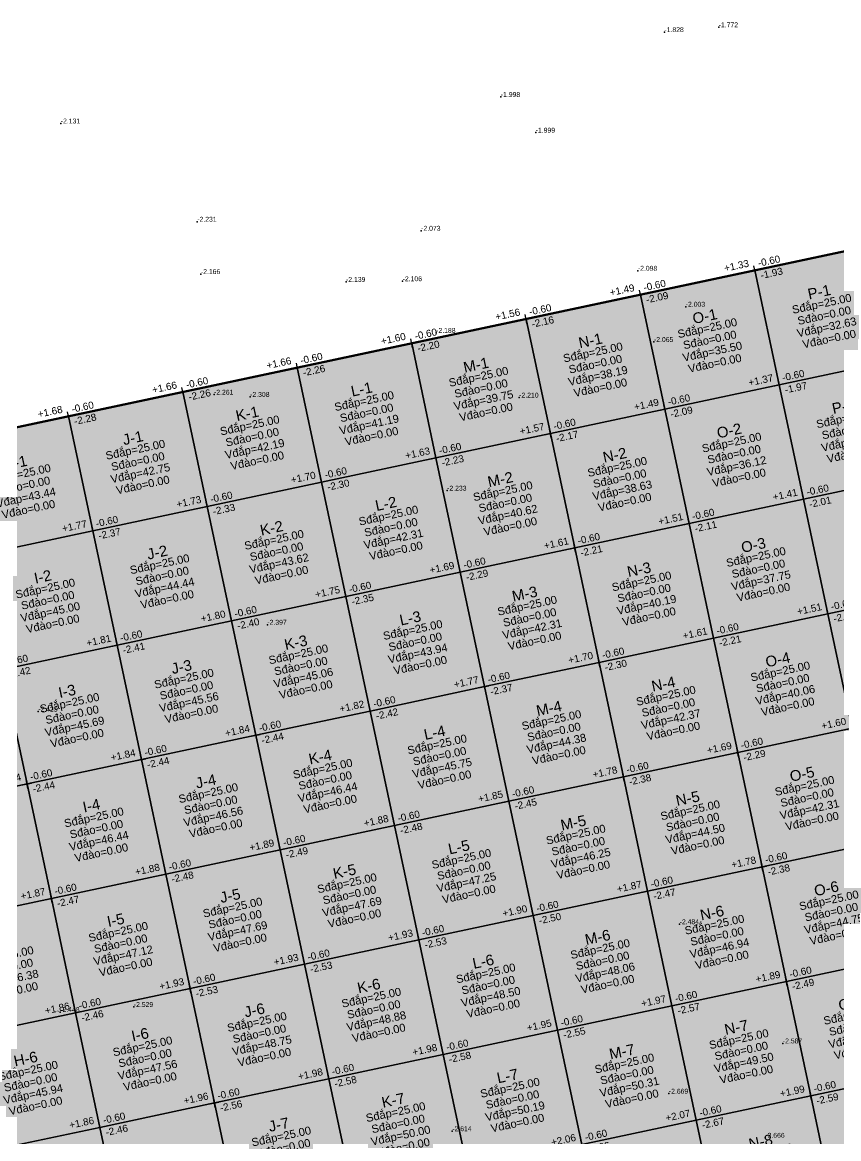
# Model space of a CAD drawing. Header units: metres. Extents: x 466 to 874, y 288 to 471.
# Drawn here: x 519.17 to 554.07, y 386.08 to 433.79 of the extents above; entities that cross this region are included whole.
import ezdxf
from ezdxf.enums import TextEntityAlignment as Align

# ---------------------------------------------------------------- set-up
doc = ezdxf.new("R2010")
doc.units = ezdxf.units.M
for name, color, linetype in [('SN-Dap', 3, 'Continuous'), ('SN-DiemDo', 9, 'Continuous'), ('SN-Luoi', 8, 'Continuous'), ('SN-Nut', 7, 'Continuous'), ('SN-O', 7, 'Continuous'), ('SN-RanhGioi', 1, 'Continuous')]:
    doc.layers.add(name, color=color, linetype=linetype)
doc.styles.add('SN', font='arial.ttf')

# ---------------------------------------------------------------- blocks, each defined once
blk = doc.blocks.new('SN_O')
at = {"color": 2, "style": 'SN'}
blk.add_attdef('TEN', text='', height=0.456, dxfattribs=at).set_placement((0, 1.026), align=Align.MIDDLE_CENTER)
at = {"color": 7, "style": 'SN'}
for tag, p in [('SDAP', (0, 0.513)), ('SDAO', (0, 0)), ('VDAP', (0, -0.513)), ('VDAO', (0, -1.026))]:
    blk.add_attdef(tag, text='', height=0.342, dxfattribs=at).set_placement(p, align=Align.MIDDLE_CENTER)
blk = doc.blocks.new('SN_NUT')
for p, q in [((-0.19, 0), (0.19, 0)), ((0, -0.19), (0, 0.19))]:
    blk.add_line(p, q)
at = {"color": 5, "style": 'SN'}
blk.add_attdef('CC', text='', height=0.304, dxfattribs=at).set_placement((-0.19, 0.114), align=Align.BOTTOM_RIGHT)
at = {"color": 1, "style": 'SN'}
blk.add_attdef('CDTK', (0.19, 0.114), '', height=0.304, dxfattribs=at)
at = {"color": 3, "style": 'SN'}
blk.add_attdef('CDTN', (0.19, -0.418), '', height=0.304, dxfattribs=at)

msp = doc.modelspace()

# ---------------------------------------------------------------- hatches: boundary and pattern name
at = {"layer": 'SN-Dap', "transparency": 33554534}
for points in [[(556.421, 419.338), (551.53, 418.299), (550.491, 423.19), (555.382, 424.229)], [(551.53, 418.299), (546.64, 417.259), (545.6, 422.15), (550.491, 423.19)], [(546.64, 417.259), (541.749, 416.22), (540.709, 421.11), (545.6, 422.15)], [(541.749, 416.22), (536.858, 415.18), (535.819, 420.071), (540.709, 421.11)], [(536.858, 415.18), (531.967, 414.141), (530.928, 419.031), (535.819, 420.071)], [(551.53, 418.299), (556.421, 419.338), (557.461, 414.448), (552.57, 413.408)], [(531.967, 414.141), (527.077, 413.101), (526.037, 417.992), (530.928, 419.031)], [(527.077, 413.101), (522.186, 412.062), (521.146, 416.952), (526.037, 417.992)], [(546.64, 417.259), (551.53, 418.299), (552.57, 413.408), (547.679, 412.369)], [(522.186, 412.062), (517.295, 411.022), (516.256, 415.913), (521.146, 416.952)], [(541.749, 416.22), (546.64, 417.259), (547.679, 412.369), (542.788, 411.329)], [(536.858, 415.18), (541.749, 416.22), (542.788, 411.329), (537.898, 410.289)], [(531.967, 414.141), (536.858, 415.18), (537.898, 410.289), (533.007, 409.25)], [(527.077, 413.101), (531.967, 414.141), (533.007, 409.25), (528.116, 408.21)], [(552.57, 413.408), (557.461, 414.448), (558.5, 409.557), (553.609, 408.517)], [(547.679, 412.369), (552.57, 413.408), (553.609, 408.517), (548.719, 407.478)], [(522.186, 412.062), (527.077, 413.101), (528.116, 408.21), (523.225, 407.171)], [(542.788, 411.329), (547.679, 412.369), (548.719, 407.478), (543.828, 406.438)], [(517.295, 411.022), (522.186, 412.062), (523.225, 407.171), (518.335, 406.131)], [(537.898, 410.289), (542.788, 411.329), (543.828, 406.438), (538.937, 405.399)], [(533.007, 409.25), (537.898, 410.289), (538.937, 405.399), (534.047, 404.359)], [(553.609, 408.517), (558.5, 409.557), (559.54, 404.666), (554.649, 403.627)], [(528.116, 408.21), (533.007, 409.25), (534.047, 404.359), (529.156, 403.32)], [(548.719, 407.478), (553.609, 408.517), (554.649, 403.627), (549.758, 402.587)], [(523.225, 407.171), (528.116, 408.21), (529.156, 403.32), (524.265, 402.28)], [(543.828, 406.438), (548.719, 407.478), (549.758, 402.587), (544.868, 401.548)], [(518.335, 406.131), (523.225, 407.171), (524.265, 402.28), (519.374, 401.24)], [(513.444, 405.092), (518.335, 406.131), (519.374, 401.24), (514.484, 400.201)], [(538.937, 405.399), (543.828, 406.438), (544.868, 401.548), (539.977, 400.508)], [(534.047, 404.359), (538.937, 405.399), (539.977, 400.508), (535.086, 399.468)], [(529.156, 403.32), (534.047, 404.359), (535.086, 399.468), (530.195, 398.429)], [(549.758, 402.587), (554.649, 403.627), (555.689, 398.736), (550.798, 397.696)], [(524.265, 402.28), (529.156, 403.32), (530.195, 398.429), (525.305, 397.389)], [(519.374, 401.24), (524.265, 402.28), (525.305, 397.389), (520.414, 396.35)], [(544.868, 401.548), (549.758, 402.587), (550.798, 397.696), (545.907, 396.657)], [(514.484, 400.201), (519.374, 401.24), (520.414, 396.35), (515.523, 395.31)], [(539.977, 400.508), (544.868, 401.548), (545.907, 396.657), (541.016, 395.617)], [(535.086, 399.468), (539.977, 400.508), (541.016, 395.617), (536.126, 394.578)], [(530.195, 398.429), (535.086, 399.468), (536.126, 394.578), (531.235, 393.538)], [(525.305, 397.389), (530.195, 398.429), (531.235, 393.538), (526.344, 392.499)], [(550.798, 397.696), (555.689, 398.736), (556.728, 393.845), (551.837, 392.806)], [(520.414, 396.35), (525.305, 397.389), (526.344, 392.499), (521.453, 391.459)], [(545.907, 396.657), (550.798, 397.696), (551.837, 392.806), (546.947, 391.766)], [(541.016, 395.617), (545.907, 396.657), (546.947, 391.766), (542.056, 390.727)], [(515.523, 395.31), (520.414, 396.35), (521.453, 391.459), (516.563, 390.419)], [(536.126, 394.578), (541.016, 395.617), (542.056, 390.727), (537.165, 389.687)], [(531.235, 393.538), (536.126, 394.578), (537.165, 389.687), (532.274, 388.647)], [(551.837, 392.806), (556.728, 393.845), (557.768, 388.954), (552.877, 387.915)], [(526.344, 392.499), (531.235, 393.538), (532.274, 388.647), (527.384, 387.608)], [(546.947, 391.766), (551.837, 392.806), (552.877, 387.915), (547.986, 386.875)], [(521.453, 391.459), (526.344, 392.499), (527.384, 387.608), (522.493, 386.568)], [(542.056, 390.727), (546.947, 391.766), (547.986, 386.875), (543.095, 385.836)], [(516.563, 390.419), (521.453, 391.459), (522.493, 386.568), (517.602, 385.529)], [(537.165, 389.687), (542.056, 390.727), (543.095, 385.836), (538.205, 384.796)], [(532.274, 388.647), (537.165, 389.687), (538.205, 384.796), (533.314, 383.757)], [(552.877, 387.915), (557.768, 388.954), (558.807, 384.064), (553.917, 383.024)], [(527.384, 387.608), (532.274, 388.647), (533.314, 383.757), (528.423, 382.717)], [(547.986, 386.875), (552.877, 387.915), (553.917, 383.024), (549.026, 381.985)], [(522.493, 386.568), (527.384, 387.608), (528.423, 382.717), (523.533, 381.678)], [(517.602, 385.529), (522.493, 386.568), (523.533, 381.678), (518.642, 380.638)], [(543.095, 385.836), (547.986, 386.875), (549.026, 381.985), (544.135, 380.945)]]:
    msp.add_hatch(color=3, dxfattribs=at).paths.add_polyline_path(points)

# ---------------------------------------------------------------- linework, layer by layer
at = {"layer": 'SN-DiemDo'}
for p in [(546.625, 433.37, -1.828), (548.944, 433.576, -1.772), (539.63, 430.598, -1.998), (520.818, 429.466, -2.131), (541.121, 429.073, -1.999), (526.652, 425.268, -2.231), (536.224, 424.882, -2.073), (545.489, 423.173, -2.098), (526.807, 423.031, -2.166), (533.014, 422.696, -2.139), (535.431, 422.726, -2.106), (547.535, 421.636, -2.003), (536.867, 420.518, -2.188), (546.178, 420.128, -2.065), (527.369, 417.877, -2.261), (528.913, 417.783, -2.308), (540.415, 417.752, -2.21), (537.335, 413.776, -2.233), (529.648, 408.046, -2.397), (519.853, 404.333, -2.425), (547.275, 395.247, -2.484), (523.94, 391.712, -2.529), (520.793, 391.496, -2.448), (551.688, 390.154, -2.587), (546.814, 388.007, -2.669), (537.553, 386.404, -2.614), (550.938, 386.123, -2.666)]:
    msp.add_point(p, dxfattribs=at)
at = {"layer": 'SN-Luoi'}
for points in [[(556.421, 419.338), (551.53, 418.299), (550.491, 423.19), (555.382, 424.229)], [(551.53, 418.299), (546.64, 417.259), (545.6, 422.15), (550.491, 423.19)], [(546.64, 417.259), (541.749, 416.22), (540.709, 421.11), (545.6, 422.15)], [(541.749, 416.22), (536.858, 415.18), (535.819, 420.071), (540.709, 421.11)], [(536.858, 415.18), (531.967, 414.141), (530.928, 419.031), (535.819, 420.071)], [(551.53, 418.299), (556.421, 419.338), (557.461, 414.448), (552.57, 413.408)], [(531.967, 414.141), (527.077, 413.101), (526.037, 417.992), (530.928, 419.031)], [(527.077, 413.101), (522.186, 412.062), (521.146, 416.952), (526.037, 417.992)], [(546.64, 417.259), (551.53, 418.299), (552.57, 413.408), (547.679, 412.369)], [(522.186, 412.062), (517.295, 411.022), (516.256, 415.913), (521.146, 416.952)], [(541.749, 416.22), (546.64, 417.259), (547.679, 412.369), (542.788, 411.329)], [(536.858, 415.18), (541.749, 416.22), (542.788, 411.329), (537.898, 410.289)], [(531.967, 414.141), (536.858, 415.18), (537.898, 410.289), (533.007, 409.25)], [(527.077, 413.101), (531.967, 414.141), (533.007, 409.25), (528.116, 408.21)], [(552.57, 413.408), (557.461, 414.448), (558.5, 409.557), (553.609, 408.517)], [(547.679, 412.369), (552.57, 413.408), (553.609, 408.517), (548.719, 407.478)], [(522.186, 412.062), (527.077, 413.101), (528.116, 408.21), (523.225, 407.171)], [(542.788, 411.329), (547.679, 412.369), (548.719, 407.478), (543.828, 406.438)], [(517.295, 411.022), (522.186, 412.062), (523.225, 407.171), (518.335, 406.131)], [(537.898, 410.289), (542.788, 411.329), (543.828, 406.438), (538.937, 405.399)], [(533.007, 409.25), (537.898, 410.289), (538.937, 405.399), (534.047, 404.359)], [(553.609, 408.517), (558.5, 409.557), (559.54, 404.666), (554.649, 403.627)], [(528.116, 408.21), (533.007, 409.25), (534.047, 404.359), (529.156, 403.32)], [(548.719, 407.478), (553.609, 408.517), (554.649, 403.627), (549.758, 402.587)], [(523.225, 407.171), (528.116, 408.21), (529.156, 403.32), (524.265, 402.28)], [(543.828, 406.438), (548.719, 407.478), (549.758, 402.587), (544.868, 401.548)], [(518.335, 406.131), (523.225, 407.171), (524.265, 402.28), (519.374, 401.24)], [(513.444, 405.092), (518.335, 406.131), (519.374, 401.24), (514.484, 400.201)], [(538.937, 405.399), (543.828, 406.438), (544.868, 401.548), (539.977, 400.508)], [(534.047, 404.359), (538.937, 405.399), (539.977, 400.508), (535.086, 399.468)], [(529.156, 403.32), (534.047, 404.359), (535.086, 399.468), (530.195, 398.429)], [(549.758, 402.587), (554.649, 403.627), (555.689, 398.736), (550.798, 397.696)], [(524.265, 402.28), (529.156, 403.32), (530.195, 398.429), (525.305, 397.389)], [(519.374, 401.24), (524.265, 402.28), (525.305, 397.389), (520.414, 396.35)], [(544.868, 401.548), (549.758, 402.587), (550.798, 397.696), (545.907, 396.657)], [(514.484, 400.201), (519.374, 401.24), (520.414, 396.35), (515.523, 395.31)], [(539.977, 400.508), (544.868, 401.548), (545.907, 396.657), (541.016, 395.617)], [(535.086, 399.468), (539.977, 400.508), (541.016, 395.617), (536.126, 394.578)], [(530.195, 398.429), (535.086, 399.468), (536.126, 394.578), (531.235, 393.538)], [(525.305, 397.389), (530.195, 398.429), (531.235, 393.538), (526.344, 392.499)], [(550.798, 397.696), (555.689, 398.736), (556.728, 393.845), (551.837, 392.806)], [(520.414, 396.35), (525.305, 397.389), (526.344, 392.499), (521.453, 391.459)], [(545.907, 396.657), (550.798, 397.696), (551.837, 392.806), (546.947, 391.766)], [(541.016, 395.617), (545.907, 396.657), (546.947, 391.766), (542.056, 390.727)], [(515.523, 395.31), (520.414, 396.35), (521.453, 391.459), (516.563, 390.419)], [(536.126, 394.578), (541.016, 395.617), (542.056, 390.727), (537.165, 389.687)], [(531.235, 393.538), (536.126, 394.578), (537.165, 389.687), (532.274, 388.647)], [(551.837, 392.806), (556.728, 393.845), (557.768, 388.954), (552.877, 387.915)], [(526.344, 392.499), (531.235, 393.538), (532.274, 388.647), (527.384, 387.608)], [(546.947, 391.766), (551.837, 392.806), (552.877, 387.915), (547.986, 386.875)], [(521.453, 391.459), (526.344, 392.499), (527.384, 387.608), (522.493, 386.568)], [(542.056, 390.727), (546.947, 391.766), (547.986, 386.875), (543.095, 385.836)], [(516.563, 390.419), (521.453, 391.459), (522.493, 386.568), (517.602, 385.529)], [(537.165, 389.687), (542.056, 390.727), (543.095, 385.836), (538.205, 384.796)], [(532.274, 388.647), (537.165, 389.687), (538.205, 384.796), (533.314, 383.757)], [(552.877, 387.915), (557.768, 388.954), (558.807, 384.064), (553.917, 383.024)], [(527.384, 387.608), (532.274, 388.647), (533.314, 383.757), (528.423, 382.717)], [(547.986, 386.875), (552.877, 387.915), (553.917, 383.024), (549.026, 381.985)], [(522.493, 386.568), (527.384, 387.608), (528.423, 382.717), (523.533, 381.678)], [(517.602, 385.529), (522.493, 386.568), (523.533, 381.678), (518.642, 380.638)], [(543.095, 385.836), (547.986, 386.875), (549.026, 381.985), (544.135, 380.945)]]:
    msp.add_lwpolyline(points, close=True, dxfattribs=at)
at = {"layer": 'SN-RanhGioi', "const_width": 0.095}
msp.add_lwpolyline([(500, 300), (477.13, 407.596), (555.382, 424.229), (578.252, 316.633)], close=True, dxfattribs=at)

# ---------------------------------------------------------------- block references
at = {"layer": 'SN-Nut', "rotation": 12.00000000000353}
for p, values in [((550.491, 423.19), {'CDTK': '-0.60', 'CDTN': '-1.93', 'CC': '+1.33'}), ((545.6, 422.15), {'CDTK': '-0.60', 'CDTN': '-2.09', 'CC': '+1.49'}), ((540.709, 421.11), {'CDTK': '-0.60', 'CDTN': '-2.16', 'CC': '+1.56'}), ((535.819, 420.071), {'CDTK': '-0.60', 'CDTN': '-2.20', 'CC': '+1.60'}), ((530.928, 419.031), {'CDTK': '-0.60', 'CDTN': '-2.26', 'CC': '+1.66'}), ((551.53, 418.299), {'CDTK': '-0.60', 'CDTN': '-1.97', 'CC': '+1.37'}), ((526.037, 417.992), {'CDTK': '-0.60', 'CDTN': '-2.26', 'CC': '+1.66'}), ((546.64, 417.259), {'CDTK': '-0.60', 'CDTN': '-2.09', 'CC': '+1.49'}), ((521.146, 416.952), {'CDTK': '-0.60', 'CDTN': '-2.28', 'CC': '+1.68'}), ((541.749, 416.22), {'CDTK': '-0.60', 'CDTN': '-2.17', 'CC': '+1.57'}), ((536.858, 415.18), {'CDTK': '-0.60', 'CDTN': '-2.23', 'CC': '+1.63'}), ((531.967, 414.141), {'CDTK': '-0.60', 'CDTN': '-2.30', 'CC': '+1.70'}), ((527.077, 413.101), {'CDTK': '-0.60', 'CDTN': '-2.33', 'CC': '+1.73'}), ((552.57, 413.408), {'CDTK': '-0.60', 'CDTN': '-2.01', 'CC': '+1.41'}), ((522.186, 412.062), {'CDTK': '-0.60', 'CDTN': '-2.37', 'CC': '+1.77'}), ((547.679, 412.369), {'CDTK': '-0.60', 'CDTN': '-2.11', 'CC': '+1.51'}), ((542.788, 411.329), {'CDTK': '-0.60', 'CDTN': '-2.21', 'CC': '+1.61'}), ((537.898, 410.289), {'CDTK': '-0.60', 'CDTN': '-2.29', 'CC': '+1.69'}), ((533.007, 409.25), {'CDTK': '-0.60', 'CDTN': '-2.35', 'CC': '+1.75'}), ((528.116, 408.21), {'CDTK': '-0.60', 'CDTN': '-2.40', 'CC': '+1.80'}), ((553.609, 408.517), {'CDTK': '-0.60', 'CDTN': '-2.11', 'CC': '+1.51'}), ((548.719, 407.478), {'CDTK': '-0.60', 'CDTN': '-2.21', 'CC': '+1.61'}), ((523.225, 407.171), {'CDTK': '-0.60', 'CDTN': '-2.41', 'CC': '+1.81'}), ((543.828, 406.438), {'CDTK': '-0.60', 'CDTN': '-2.30', 'CC': '+1.70'}), ((518.335, 406.131), {'CDTK': '-0.60', 'CDTN': '-2.42', 'CC': '+1.82'}), ((538.937, 405.399), {'CDTK': '-0.60', 'CDTN': '-2.37', 'CC': '+1.77'}), ((534.047, 404.359), {'CDTK': '-0.60', 'CDTN': '-2.42', 'CC': '+1.82'}), ((554.649, 403.627), {'CDTK': '-0.60', 'CDTN': '-2.20', 'CC': '+1.60'}), ((529.156, 403.32), {'CDTK': '-0.60', 'CDTN': '-2.44', 'CC': '+1.84'}), ((549.758, 402.587), {'CDTK': '-0.60', 'CDTN': '-2.29', 'CC': '+1.69'}), ((524.265, 402.28), {'CDTK': '-0.60', 'CDTN': '-2.44', 'CC': '+1.84'}), ((544.868, 401.548), {'CDTK': '-0.60', 'CDTN': '-2.38', 'CC': '+1.78'}), ((519.374, 401.24), {'CDTK': '-0.60', 'CDTN': '-2.44', 'CC': '+1.84'}), ((539.977, 400.508), {'CDTK': '-0.60', 'CDTN': '-2.45', 'CC': '+1.85'}), ((535.086, 399.468), {'CDTK': '-0.60', 'CDTN': '-2.48', 'CC': '+1.88'}), ((530.195, 398.429), {'CDTK': '-0.60', 'CDTN': '-2.49', 'CC': '+1.89'}), ((550.798, 397.696), {'CDTK': '-0.60', 'CDTN': '-2.38', 'CC': '+1.78'}), ((525.305, 397.389), {'CDTK': '-0.60', 'CDTN': '-2.48', 'CC': '+1.88'}), ((520.414, 396.35), {'CDTK': '-0.60', 'CDTN': '-2.47', 'CC': '+1.87'}), ((545.907, 396.657), {'CDTK': '-0.60', 'CDTN': '-2.47', 'CC': '+1.87'}), ((541.016, 395.617), {'CDTK': '-0.60', 'CDTN': '-2.50', 'CC': '+1.90'}), ((536.126, 394.578), {'CDTK': '-0.60', 'CDTN': '-2.53', 'CC': '+1.93'}), ((531.235, 393.538), {'CDTK': '-0.60', 'CDTN': '-2.53', 'CC': '+1.93'}), ((526.344, 392.499), {'CDTK': '-0.60', 'CDTN': '-2.53', 'CC': '+1.93'}), ((551.837, 392.806), {'CDTK': '-0.60', 'CDTN': '-2.49', 'CC': '+1.89'}), ((546.947, 391.766), {'CDTK': '-0.60', 'CDTN': '-2.57', 'CC': '+1.97'}), ((521.453, 391.459), {'CDTK': '-0.60', 'CDTN': '-2.46', 'CC': '+1.86'}), ((542.056, 390.727), {'CDTK': '-0.60', 'CDTN': '-2.55', 'CC': '+1.95'}), ((537.165, 389.687), {'CDTK': '-0.60', 'CDTN': '-2.58', 'CC': '+1.98'}), ((532.274, 388.647), {'CDTK': '-0.60', 'CDTN': '-2.58', 'CC': '+1.98'}), ((552.877, 387.915), {'CDTK': '-0.60', 'CDTN': '-2.59', 'CC': '+1.99'}), ((527.384, 387.608), {'CDTK': '-0.60', 'CDTN': '-2.56', 'CC': '+1.96'}), ((547.986, 386.875), {'CDTK': '-0.60', 'CDTN': '-2.67', 'CC': '+2.07'}), ((522.493, 386.568), {'CDTK': '-0.60', 'CDTN': '-2.46', 'CC': '+1.86'}), ((543.095, 385.836), {'CDTK': '-0.60', 'CDTN': '-2.66', 'CC': '+2.06'})]:
    msp.add_blockref('SN_NUT', p, dxfattribs=at).add_auto_attribs(values)
at = {"layer": 'SN-O', "rotation": 12.00000000000353}
for p, values in [((553.456, 421.264), {'TEN': 'P-1', 'SDAP': 'Sđắp=25.00', 'SDAO': 'Sđào=0.00', 'VDAP': 'Vđắp=32.63', 'VDAO': 'Vđào=0.00'}), ((548.565, 420.224), {'TEN': 'O-1', 'SDAP': 'Sđắp=25.00', 'SDAO': 'Sđào=0.00', 'VDAP': 'Vđắp=35.50', 'VDAO': 'Vđào=0.00'}), ((543.674, 419.185), {'TEN': 'N-1', 'SDAP': 'Sđắp=25.00', 'SDAO': 'Sđào=0.00', 'VDAP': 'Vđắp=38.19', 'VDAO': 'Vđào=0.00'}), ((538.784, 418.145), {'TEN': 'M-1', 'SDAP': 'Sđắp=25.00', 'SDAO': 'Sđào=0.00', 'VDAP': 'Vđắp=39.75', 'VDAO': 'Vđào=0.00'}), ((533.893, 417.106), {'TEN': 'L-1', 'SDAP': 'Sđắp=25.00', 'SDAO': 'Sđào=0.00', 'VDAP': 'Vđắp=41.19', 'VDAO': 'Vđào=0.00'}), ((554.495, 416.373), {'TEN': 'P-2', 'SDAP': 'Sđắp=25.00', 'SDAO': 'Sđào=0.00', 'VDAP': 'Vđắp=33.56', 'VDAO': 'Vđào=0.00'}), ((529.002, 416.066), {'TEN': 'K-1', 'SDAP': 'Sđắp=25.00', 'SDAO': 'Sđào=0.00', 'VDAP': 'Vđắp=42.19', 'VDAO': 'Vđào=0.00'}), ((549.605, 415.334), {'TEN': 'O-2', 'SDAP': 'Sđắp=25.00', 'SDAO': 'Sđào=0.00', 'VDAP': 'Vđắp=36.12', 'VDAO': 'Vđào=0.00'}), ((524.112, 415.027), {'TEN': 'J-1', 'SDAP': 'Sđắp=25.00', 'SDAO': 'Sđào=0.00', 'VDAP': 'Vđắp=42.75', 'VDAO': 'Vđào=0.00'}), ((544.714, 414.294), {'TEN': 'N-2', 'SDAP': 'Sđắp=25.00', 'SDAO': 'Sđào=0.00', 'VDAP': 'Vđắp=38.63', 'VDAO': 'Vđào=0.00'}), ((519.221, 413.987), {'TEN': 'I-1', 'SDAP': 'Sđắp=25.00', 'SDAO': 'Sđào=0.00', 'VDAP': 'Vđắp=43.44', 'VDAO': 'Vđào=0.00'}), ((539.823, 413.255), {'TEN': 'M-2', 'SDAP': 'Sđắp=25.00', 'SDAO': 'Sđào=0.00', 'VDAP': 'Vđắp=40.62', 'VDAO': 'Vđào=0.00'}), ((534.933, 412.215), {'TEN': 'L-2', 'SDAP': 'Sđắp=25.00', 'SDAO': 'Sđào=0.00', 'VDAP': 'Vđắp=42.31', 'VDAO': 'Vđào=0.00'}), ((530.042, 411.175), {'TEN': 'K-2', 'SDAP': 'Sđắp=25.00', 'SDAO': 'Sđào=0.00', 'VDAP': 'Vđắp=43.62', 'VDAO': 'Vđào=0.00'}), ((550.644, 410.443), {'TEN': 'O-3', 'SDAP': 'Sđắp=25.00', 'SDAO': 'Sđào=0.00', 'VDAP': 'Vđắp=37.75', 'VDAO': 'Vđào=0.00'}), ((525.151, 410.136), {'TEN': 'J-2', 'SDAP': 'Sđắp=25.00', 'SDAO': 'Sđào=0.00', 'VDAP': 'Vđắp=44.44', 'VDAO': 'Vđào=0.00'}), ((520.26, 409.096), {'TEN': 'I-2', 'SDAP': 'Sđắp=25.00', 'SDAO': 'Sđào=0.00', 'VDAP': 'Vđắp=45.00', 'VDAO': 'Vđào=0.00'}), ((545.754, 409.403), {'TEN': 'N-3', 'SDAP': 'Sđắp=25.00', 'SDAO': 'Sđào=0.00', 'VDAP': 'Vđắp=40.19', 'VDAO': 'Vđào=0.00'}), ((540.863, 408.364), {'TEN': 'M-3', 'SDAP': 'Sđắp=25.00', 'SDAO': 'Sđào=0.00', 'VDAP': 'Vđắp=42.31', 'VDAO': 'Vđào=0.00'}), ((535.972, 407.324), {'TEN': 'L-3', 'SDAP': 'Sđắp=25.00', 'SDAO': 'Sđào=0.00', 'VDAP': 'Vđắp=43.94', 'VDAO': 'Vđào=0.00'}), ((531.081, 406.285), {'TEN': 'K-3', 'SDAP': 'Sđắp=25.00', 'SDAO': 'Sđào=0.00', 'VDAP': 'Vđắp=45.06', 'VDAO': 'Vđào=0.00'}), ((526.191, 405.245), {'TEN': 'J-3', 'SDAP': 'Sđắp=25.00', 'SDAO': 'Sđào=0.00', 'VDAP': 'Vđắp=45.56', 'VDAO': 'Vđào=0.00'}), ((551.684, 405.552), {'TEN': 'O-4', 'SDAP': 'Sđắp=25.00', 'SDAO': 'Sđào=0.00', 'VDAP': 'Vđắp=40.06', 'VDAO': 'Vđào=0.00'}), ((521.3, 404.206), {'TEN': 'I-3', 'SDAP': 'Sđắp=25.00', 'SDAO': 'Sđào=0.00', 'VDAP': 'Vđắp=45.69', 'VDAO': 'Vđào=0.00'}), ((546.793, 404.513), {'TEN': 'N-4', 'SDAP': 'Sđắp=25.00', 'SDAO': 'Sđào=0.00', 'VDAP': 'Vđắp=42.37', 'VDAO': 'Vđào=0.00'}), ((541.902, 403.473), {'TEN': 'M-4', 'SDAP': 'Sđắp=25.00', 'SDAO': 'Sđào=0.00', 'VDAP': 'Vđắp=44.38', 'VDAO': 'Vđào=0.00'}), ((537.012, 402.434), {'TEN': 'L-4', 'SDAP': 'Sđắp=25.00', 'SDAO': 'Sđào=0.00', 'VDAP': 'Vđắp=45.75', 'VDAO': 'Vđào=0.00'}), ((532.121, 401.394), {'TEN': 'K-4', 'SDAP': 'Sđắp=25.00', 'SDAO': 'Sđào=0.00', 'VDAP': 'Vđắp=46.44', 'VDAO': 'Vđào=0.00'}), ((552.723, 400.662), {'TEN': 'O-5', 'SDAP': 'Sđắp=25.00', 'SDAO': 'Sđào=0.00', 'VDAP': 'Vđắp=42.31', 'VDAO': 'Vđào=0.00'}), ((527.23, 400.354), {'TEN': 'J-4', 'SDAP': 'Sđắp=25.00', 'SDAO': 'Sđào=0.00', 'VDAP': 'Vđắp=46.56', 'VDAO': 'Vđào=0.00'}), ((547.833, 399.622), {'TEN': 'N-5', 'SDAP': 'Sđắp=25.00', 'SDAO': 'Sđào=0.00', 'VDAP': 'Vđắp=44.50', 'VDAO': 'Vđào=0.00'}), ((522.339, 399.315), {'TEN': 'I-4', 'SDAP': 'Sđắp=25.00', 'SDAO': 'Sđào=0.00', 'VDAP': 'Vđắp=46.44', 'VDAO': 'Vđào=0.00'}), ((542.942, 398.582), {'TEN': 'M-5', 'SDAP': 'Sđắp=25.00', 'SDAO': 'Sđào=0.00', 'VDAP': 'Vđắp=46.25', 'VDAO': 'Vđào=0.00'}), ((538.051, 397.543), {'TEN': 'L-5', 'SDAP': 'Sđắp=25.00', 'SDAO': 'Sđào=0.00', 'VDAP': 'Vđắp=47.25', 'VDAO': 'Vđào=0.00'}), ((533.16, 396.503), {'TEN': 'K-5', 'SDAP': 'Sđắp=25.00', 'SDAO': 'Sđào=0.00', 'VDAP': 'Vđắp=47.69', 'VDAO': 'Vđào=0.00'}), ((553.763, 395.771), {'TEN': 'O-6', 'SDAP': 'Sđắp=25.00', 'SDAO': 'Sđào=0.00', 'VDAP': 'Vđắp=44.75', 'VDAO': 'Vđào=0.00'}), ((528.27, 395.464), {'TEN': 'J-5', 'SDAP': 'Sđắp=25.00', 'SDAO': 'Sđào=0.00', 'VDAP': 'Vđắp=47.69', 'VDAO': 'Vđào=0.00'}), ((548.872, 394.731), {'TEN': 'N-6', 'SDAP': 'Sđắp=25.00', 'SDAO': 'Sđào=0.00', 'VDAP': 'Vđắp=46.94', 'VDAO': 'Vđào=0.00'}), ((523.379, 394.424), {'TEN': 'I-5', 'SDAP': 'Sđắp=25.00', 'SDAO': 'Sđào=0.00', 'VDAP': 'Vđắp=47.12', 'VDAO': 'Vđào=0.00'}), ((543.982, 393.692), {'TEN': 'M-6', 'SDAP': 'Sđắp=25.00', 'SDAO': 'Sđào=0.00', 'VDAP': 'Vđắp=48.06', 'VDAO': 'Vđào=0.00'}), ((518.488, 393.385), {'TEN': 'H-5', 'SDAP': 'Sđắp=25.00', 'SDAO': 'Sđào=0.00', 'VDAP': 'Vđắp=46.38', 'VDAO': 'Vđào=0.00'}), ((539.091, 392.652), {'TEN': 'L-6', 'SDAP': 'Sđắp=25.00', 'SDAO': 'Sđào=0.00', 'VDAP': 'Vđắp=48.50', 'VDAO': 'Vđào=0.00'}), ((534.2, 391.613), {'TEN': 'K-6', 'SDAP': 'Sđắp=25.00', 'SDAO': 'Sđào=0.00', 'VDAP': 'Vđắp=48.88', 'VDAO': 'Vđào=0.00'}), ((554.803, 390.88), {'TEN': 'O-7', 'SDAP': 'Sđắp=25.00', 'SDAO': 'Sđào=0.00', 'VDAP': 'Vđắp=47.19', 'VDAO': 'Vđào=0.00'}), ((529.309, 390.573), {'TEN': 'J-6', 'SDAP': 'Sđắp=25.00', 'SDAO': 'Sđào=0.00', 'VDAP': 'Vđắp=48.75', 'VDAO': 'Vđào=0.00'}), ((524.419, 389.533), {'TEN': 'I-6', 'SDAP': 'Sđắp=25.00', 'SDAO': 'Sđào=0.00', 'VDAP': 'Vđắp=47.56', 'VDAO': 'Vđào=0.00'}), ((549.912, 389.84), {'TEN': 'N-7', 'SDAP': 'Sđắp=25.00', 'SDAO': 'Sđào=0.00', 'VDAP': 'Vđắp=49.50', 'VDAO': 'Vđào=0.00'}), ((519.528, 388.494), {'TEN': 'H-6', 'SDAP': 'Sđắp=25.00', 'SDAO': 'Sđào=0.00', 'VDAP': 'Vđắp=45.94', 'VDAO': 'Vđào=0.00'}), ((545.021, 388.801), {'TEN': 'M-7', 'SDAP': 'Sđắp=25.00', 'SDAO': 'Sđào=0.00', 'VDAP': 'Vđắp=50.31', 'VDAO': 'Vđào=0.00'}), ((540.13, 387.761), {'TEN': 'L-7', 'SDAP': 'Sđắp=25.00', 'SDAO': 'Sđào=0.00', 'VDAP': 'Vđắp=50.19', 'VDAO': 'Vđào=0.00'}), ((535.24, 386.722), {'TEN': 'K-7', 'SDAP': 'Sđắp=25.00', 'SDAO': 'Sđào=0.00', 'VDAP': 'Vđắp=50.00', 'VDAO': 'Vđào=0.00'}), ((530.349, 385.682), {'TEN': 'J-7', 'SDAP': 'Sđắp=25.00', 'SDAO': 'Sđào=0.00', 'VDAP': 'Vđắp=49.25', 'VDAO': 'Vđào=0.00'}), ((550.951, 384.95), {'TEN': 'N-8', 'SDAP': 'Sđắp=25.00', 'SDAO': 'Sđào=0.00', 'VDAP': 'Vđắp=51.94', 'VDAO': 'Vđào=0.00'})]:
    msp.add_blockref('SN_O', p, dxfattribs=at).add_auto_attribs(values)

# ---------------------------------------------------------------- texts
at = {"layer": 'SN-DiemDo', "style": 'SN'}
for s, p in [('-1.772', (548.944, 433.576)), ('-1.828', (546.625, 433.37)), ('-1.998', (539.63, 430.598)), ('-2.131', (520.818, 429.466)), ('-1.999', (541.121, 429.073)), ('-2.231', (526.652, 425.268)), ('-2.073', (536.224, 424.882)), ('-2.166', (526.807, 423.031)), ('-2.098', (545.489, 423.173)), ('-2.139', (533.014, 422.696)), ('-2.106', (535.431, 422.726)), ('-2.003', (547.535, 421.636)), ('-2.188', (536.867, 420.518)), ('-2.065', (546.178, 420.128)), ('-2.261', (527.369, 417.877)), ('-2.308', (528.913, 417.783)), ('-2.210', (540.415, 417.752)), ('-2.233', (537.335, 413.776)), ('-2.397', (529.648, 408.046)), ('-2.425', (519.853, 404.333)), ('-2.484', (547.275, 395.247)), ('-2.448', (520.793, 391.496)), ('-2.529', (523.94, 391.712)), ('-2.587', (551.688, 390.154)), ('-2.669', (546.814, 388.007)), ('-2.614', (537.553, 386.404)), ('-2.666', (550.938, 386.123))]:
    msp.add_text(s, height=0.209, dxfattribs=at).set_placement(p)

doc.saveas('drawing.dxf')
